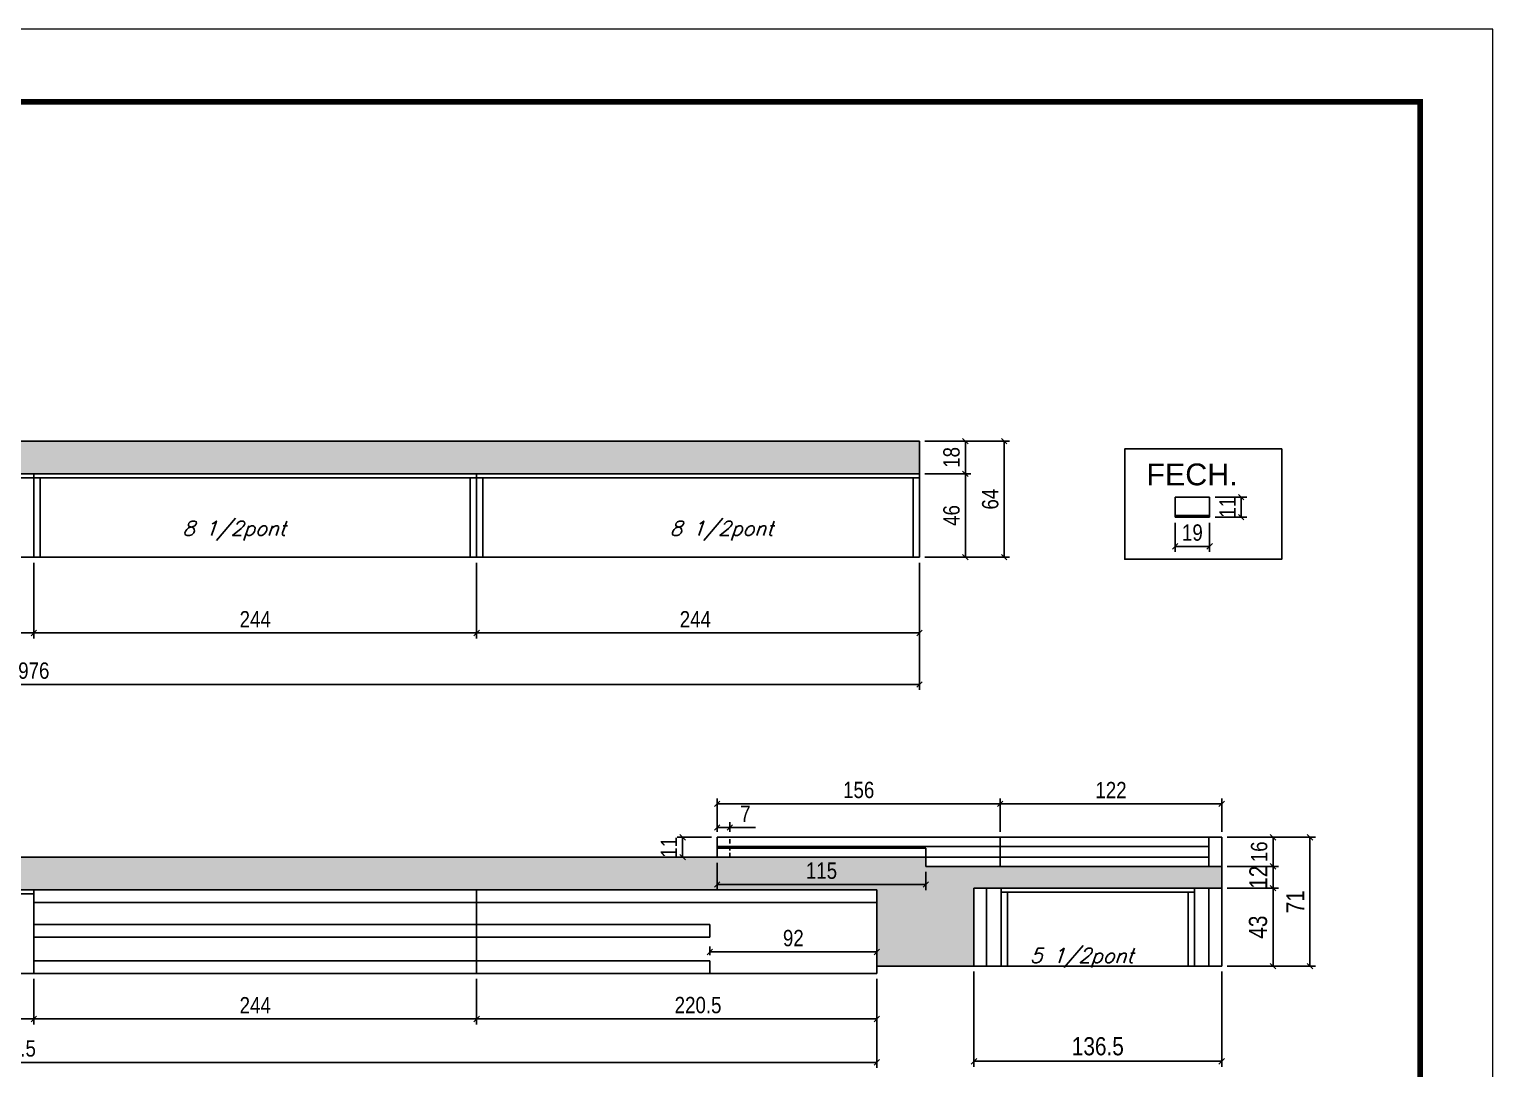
# Model space of a CAD drawing. Extents: x -10448 to -1189, y -11772 to 17235.
# Drawn here: x -6586 to -5780, y 11677 to 12250 of the extents above; entities that cross this region are included whole.
import ezdxf

# ---------------------------------------------------------------- set-up
doc = ezdxf.new("R2010")
doc.units = 0
doc.linetypes.add('DASHED', pattern=[0.75, 0.5, -0.25])
doc.linetypes.add('HIDDEN', pattern=[0.375, 0.25, -0.125])
for name, color, linetype in [('5', 5, 'Continuous'), ('COTA', 241, 'Continuous'), ('Painéis', 200, 'Continuous'), ('SARR_2.2x7', 40, 'Continuous'), ('SARR_3.5x7', 81, 'Continuous'), ('SARR_EDITAR', 141, 'Continuous'), ('texto', 7, 'Continuous')]:
    doc.layers.add(name, color=color, linetype=linetype)
doc.layers.add('Folhas', color=255, linetype='Continuous', lineweight=9)
doc.layers.add('SARRAFO DE PRESSAO', color=251, linetype='DASHED', lineweight=9)
doc.styles.add('COTA TECNICA', font='techl___.ttf', dxfattribs={"height": 10})
doc.styles.add('COTA TECNICA-50', font='techl___.ttf', dxfattribs={"height": 9})
doc.styles.add('Romans', font='romans.shx')
doc.styles.get("Standard").update_dxf_attribs({"font": 'arial.ttf'})
doc.dimstyles.new('COTA PAINEL-50', dxfattribs={"dimtxt": 9, "dimasz": 3, "dimexe": 3, "dimexo": 3, "dimgap": 3, "dimtad": 1, "dimdec": 1, "dimzin": 12, "dimdsep": 46, "dimtxsty": 'COTA TECNICA-50', "dimblk1": 'OBLIQUE', "dimblk2": 'OBLIQUE', "dimsah": 1, "dimcen": 0.9, "dimclrd": 4, "dimclre": 4, "dimclrt": 240, "dimadec": 1, "dimazin": 3, "dimtfac": 1, "dimtdec": 1, "dimtmove": 0, "dimatfit": 3, "dimfxl": 1, "dimtolj": 1, "dimtzin": 12, "dimarcsym": 0})
doc.dimstyles.new('PAINEL', dxfattribs={"dimtxt": 10, "dimasz": 3, "dimexe": 3, "dimexo": 3, "dimgap": 3, "dimtad": 1, "dimdec": 1, "dimzin": 12, "dimdsep": 46, "dimtxsty": 'COTA TECNICA', "dimblk1": 'OBLIQUE', "dimblk2": 'OBLIQUE', "dimsah": 1, "dimcen": 0.9, "dimclrd": 4, "dimclre": 4, "dimclrt": 240, "dimadec": 1, "dimazin": 3, "dimtfac": 1, "dimtdec": 1, "dimtmove": 0, "dimatfit": 3, "dimfxl": 1, "dimtolj": 1, "dimtzin": 12, "dimarcsym": 0})

# ---------------------------------------------------------------- blocks, each defined once
blk = doc.blocks.new('9999999999')
at = {"layer": 'Folhas'}
blk.add_lwpolyline([(98138.98, 34190.21), (99623.98, 34190.21), (99623.98, 35240.21), (98138.98, 35240.21)], close=True, dxfattribs=at)
at = {"layer": 'Folhas', "color": 30, "const_width": 3}
blk.add_lwpolyline([(98213.98, 34230.21), (99583.98, 34230.21), (99583.98, 35200.21), (98213.98, 35200.21)], close=True, dxfattribs=at)
blk = doc.blocks.new('_Oblique')
at = {"color": 0, "linetype": 'ByBlock', "lineweight": -2}
blk.add_line((-0.5, -0.5), (0.5, 0.5), dxfattribs=at)
blk = doc.blocks.new('*D1395')
at = {"layer": 'COTA', "color": 4, "linetype": 'ByBlock', "lineweight": -2, "transparency": 16777216}
for p, q in [((-6065.63, 11730.69), (-6065.63, 11678.28)), ((-5929.13, 11730.69), (-5929.13, 11678.28)), ((-5929.13, 11681.28), (-6065.63, 11681.28))]:
    blk.add_line(p, q, dxfattribs=at)
at = {"layer": 'Defpoints', "color": 0, "linetype": 'ByBlock', "transparency": 16777216}
for p in [(-6065.63, 11733.69), (-5929.13, 11733.69), (-6065.63, 11681.28)]:
    blk.add_point(p, dxfattribs=at)
at = {"layer": 'COTA', "color": 4, "linetype": 'ByBlock', "lineweight": -2, "transparency": 16777216, "xscale": 3, "yscale": 3, "zscale": 3, "rotation": 180}
blk.add_blockref('_Oblique', (-6065.63, 11681.28), dxfattribs=at)
at = {"layer": 'COTA', "color": 4, "linetype": 'ByBlock', "lineweight": -2, "transparency": 16777216, "xscale": 3, "yscale": 3, "zscale": 3}
blk.add_blockref('_Oblique', (-5929.13, 11681.28), dxfattribs=at)
at = {"layer": 'COTA', "color": 240, "linetype": 'ByBlock', "transparency": 16777216, "insert": (-5997.38, 11689.5), "char_height": 10, "attachment_point": 5, "style": 'COTA TECNICA'}
blk.add_mtext('\\A1;136.5', dxfattribs=at)
blk = doc.blocks.new('*D323')
at = {"layer": 'COTA', "color": 4, "linetype": 'ByBlock', "lineweight": -2, "transparency": 16777216}
for p, q in [((-5926.13, 11776.69), (-5897.85, 11776.69)), ((-5900.85, 11776.69), (-5900.85, 11733.69)), ((-5926.13, 11733.69), (-5897.85, 11733.69))]:
    blk.add_line(p, q, dxfattribs=at)
at = {"layer": 'Defpoints', "color": 0, "linetype": 'ByBlock', "transparency": 16777216}
for p in [(-5929.13, 11776.69), (-5929.13, 11733.69), (-5900.85, 11733.69)]:
    blk.add_point(p, dxfattribs=at)
at = {"layer": 'COTA', "color": 4, "linetype": 'ByBlock', "lineweight": -2, "transparency": 16777216, "xscale": 3, "yscale": 3, "zscale": 3}
for p, rotation in [((-5900.85, 11776.69), 90), ((-5900.85, 11733.69), 270)]:
    blk.add_blockref('_Oblique', p, dxfattribs=dict(at, rotation=rotation))
at = {"layer": 'COTA', "color": 240, "linetype": 'ByBlock', "transparency": 16777216, "insert": (-5909.07, 11755.19), "char_height": 10, "attachment_point": 5, "rotation": 90, "style": 'COTA TECNICA'}
blk.add_mtext('\\A1;43', dxfattribs=at)
blk = doc.blocks.new('*D324')
at = {"layer": 'COTA', "color": 4, "linetype": 'ByBlock', "lineweight": -2, "transparency": 16777216}
for p, q in [((-5926.13, 11788.69), (-5897.85, 11788.69)), ((-5900.85, 11776.69), (-5900.85, 11788.69)), ((-5926.13, 11776.69), (-5897.85, 11776.69))]:
    blk.add_line(p, q, dxfattribs=at)
at = {"layer": 'Defpoints', "color": 0, "linetype": 'ByBlock', "transparency": 16777216}
for p in [(-5929.13, 11788.69), (-5900.85, 11788.69), (-5929.13, 11776.69)]:
    blk.add_point(p, dxfattribs=at)
at = {"layer": 'COTA', "color": 4, "linetype": 'ByBlock', "lineweight": -2, "transparency": 16777216, "xscale": 3, "yscale": 3, "zscale": 3}
for p, rotation in [((-5900.85, 11788.69), 90), ((-5900.85, 11776.69), 270)]:
    blk.add_blockref('_Oblique', p, dxfattribs=dict(at, rotation=rotation))
at = {"layer": 'COTA', "color": 240, "linetype": 'ByBlock', "transparency": 16777216, "insert": (-5908.91, 11782.69), "char_height": 10, "attachment_point": 5, "rotation": 90, "style": 'COTA TECNICA'}
blk.add_mtext('\\A1;12', dxfattribs=at)
blk = doc.blocks.new('*D325')
at = {"layer": 'COTA', "color": 4, "linetype": 'ByBlock', "lineweight": -2, "transparency": 16777216}
for p, q in [((-5926.13, 11804.69), (-5877.48, 11804.69)), ((-5880.48, 11804.69), (-5880.48, 11733.69)), ((-5926.13, 11733.69), (-5877.48, 11733.69))]:
    blk.add_line(p, q, dxfattribs=at)
at = {"layer": 'Defpoints', "color": 0, "linetype": 'ByBlock', "transparency": 16777216}
for p in [(-5929.13, 11804.69), (-5929.13, 11733.69), (-5880.48, 11733.69)]:
    blk.add_point(p, dxfattribs=at)
at = {"layer": 'COTA', "color": 4, "linetype": 'ByBlock', "lineweight": -2, "transparency": 16777216, "xscale": 3, "yscale": 3, "zscale": 3}
for p, rotation in [((-5880.48, 11804.69), 90), ((-5880.48, 11733.69), 270)]:
    blk.add_blockref('_Oblique', p, dxfattribs=dict(at, rotation=rotation))
at = {"layer": 'COTA', "color": 240, "linetype": 'ByBlock', "transparency": 16777216, "insert": (-5888.56, 11769.19), "char_height": 10, "attachment_point": 5, "rotation": 90, "style": 'COTA TECNICA'}
blk.add_mtext('\\A1;71', dxfattribs=at)
blk = doc.blocks.new('*D326')
at = {"layer": 'COTA', "color": 4, "linetype": 'ByBlock', "lineweight": -2, "transparency": 16777216}
for p, q in [((-5926.13, 11804.69), (-5897.85, 11804.69)), ((-5900.85, 11788.69), (-5900.85, 11804.69)), ((-5926.13, 11788.69), (-5897.85, 11788.69))]:
    blk.add_line(p, q, dxfattribs=at)
at = {"layer": 'Defpoints', "color": 0, "linetype": 'ByBlock', "transparency": 16777216}
for p in [(-5929.13, 11804.69), (-5900.85, 11804.69), (-5929.13, 11788.69)]:
    blk.add_point(p, dxfattribs=at)
at = {"layer": 'COTA', "color": 4, "linetype": 'ByBlock', "lineweight": -2, "transparency": 16777216, "xscale": 3, "yscale": 3, "zscale": 3}
for p, rotation in [((-5900.85, 11804.69), 90), ((-5900.85, 11788.69), 270)]:
    blk.add_blockref('_Oblique', p, dxfattribs=dict(at, rotation=rotation))
at = {"layer": 'COTA', "color": 240, "linetype": 'ByBlock', "transparency": 16777216, "insert": (-5908.44, 11796.69), "char_height": 9, "attachment_point": 5, "rotation": 90, "style": 'COTA TECNICA-50'}
blk.add_mtext('\\A1;16', dxfattribs=at)
blk = doc.blocks.new('*D327')
at = {"layer": 'COTA', "color": 4, "linetype": 'ByBlock', "lineweight": -2, "transparency": 16777216}
for p, q in [((-6583.66, 11726.69), (-6583.66, 11701.6)), ((-6339.66, 11726.69), (-6339.66, 11701.6)), ((-6339.66, 11704.6), (-6583.66, 11704.6))]:
    blk.add_line(p, q, dxfattribs=at)
at = {"layer": 'Defpoints', "color": 0, "linetype": 'ByBlock', "transparency": 16777216}
for p in [(-6583.66, 11729.69), (-6339.66, 11729.69), (-6583.66, 11704.6)]:
    blk.add_point(p, dxfattribs=at)
at = {"layer": 'COTA', "color": 4, "linetype": 'ByBlock', "lineweight": -2, "transparency": 16777216, "xscale": 3, "yscale": 3, "zscale": 3, "rotation": 180}
blk.add_blockref('_Oblique', (-6583.66, 11704.6), dxfattribs=at)
at = {"layer": 'COTA', "color": 4, "linetype": 'ByBlock', "lineweight": -2, "transparency": 16777216, "xscale": 3, "yscale": 3, "zscale": 3}
blk.add_blockref('_Oblique', (-6339.66, 11704.6), dxfattribs=at)
at = {"layer": 'COTA', "color": 240, "linetype": 'ByBlock', "transparency": 16777216, "insert": (-6461.66, 11712.16), "char_height": 9, "attachment_point": 5, "style": 'COTA TECNICA-50'}
blk.add_mtext('\\A1;244', dxfattribs=at)
blk = doc.blocks.new('*D328')
at = {"layer": 'COTA', "color": 4, "linetype": 'ByBlock', "lineweight": -2, "transparency": 16777216}
for p, q in [((-6339.66, 11726.69), (-6339.66, 11701.6)), ((-6119.16, 11726.69), (-6119.16, 11701.6)), ((-6339.66, 11704.6), (-6119.16, 11704.6))]:
    blk.add_line(p, q, dxfattribs=at)
at = {"layer": 'Defpoints', "color": 0, "linetype": 'ByBlock', "transparency": 16777216}
for p in [(-6339.66, 11729.69), (-6119.16, 11729.69), (-6119.16, 11704.6)]:
    blk.add_point(p, dxfattribs=at)
at = {"layer": 'COTA', "color": 4, "linetype": 'ByBlock', "lineweight": -2, "transparency": 16777216, "xscale": 3, "yscale": 3, "zscale": 3, "rotation": 180}
blk.add_blockref('_Oblique', (-6339.66, 11704.6), dxfattribs=at)
at = {"layer": 'COTA', "color": 4, "linetype": 'ByBlock', "lineweight": -2, "transparency": 16777216, "xscale": 3, "yscale": 3, "zscale": 3}
blk.add_blockref('_Oblique', (-6119.16, 11704.6), dxfattribs=at)
at = {"layer": 'COTA', "color": 240, "linetype": 'ByBlock', "transparency": 16777216, "insert": (-6217.66, 11712.2), "char_height": 9, "attachment_point": 5, "style": 'COTA TECNICA-50'}
blk.add_mtext('\\A1;220.5', dxfattribs=at)
blk = doc.blocks.new('*D1396')
at = {"layer": 'COTA', "color": 4, "linetype": 'ByBlock', "lineweight": -2, "transparency": 16777216}
for p, q in [((-6207.16, 11807.69), (-6207.16, 11813.06)), ((-6207.16, 11810.06), (-6200.16, 11810.06)), ((-6200.16, 11807.69), (-6200.16, 11813.06)), ((-6200.16, 11810.06), (-6186, 11810.06))]:
    blk.add_line(p, q, dxfattribs=at)
at = {"layer": 'Defpoints', "color": 0, "linetype": 'ByBlock', "transparency": 16777216}
for p in [(-6200.16, 11810.06), (-6207.16, 11804.69), (-6200.16, 11804.69)]:
    blk.add_point(p, dxfattribs=at)
at = {"layer": 'COTA', "color": 4, "linetype": 'ByBlock', "lineweight": -2, "transparency": 16777216, "xscale": 3, "yscale": 3, "zscale": 3, "rotation": 180}
blk.add_blockref('_Oblique', (-6207.16, 11810.06), dxfattribs=at)
at = {"layer": 'COTA', "color": 4, "linetype": 'ByBlock', "lineweight": -2, "transparency": 16777216, "xscale": 3, "yscale": 3, "zscale": 3}
blk.add_blockref('_Oblique', (-6200.16, 11810.06), dxfattribs=at)
at = {"layer": 'COTA', "color": 240, "linetype": 'ByBlock', "transparency": 16777216, "insert": (-6191.58, 11817.63), "char_height": 9, "attachment_point": 5, "style": 'COTA TECNICA-50'}
blk.add_mtext('\\A1;7', dxfattribs=at)
blk = doc.blocks.new('*D1397')
at = {"layer": 'COTA', "color": 4, "linetype": 'ByBlock', "lineweight": -2, "transparency": 16777216}
for p, q in [((-6051.13, 11807.69), (-6051.13, 11826.15)), ((-5929.13, 11823.15), (-6051.13, 11823.15)), ((-5929.13, 11807.69), (-5929.13, 11826.15))]:
    blk.add_line(p, q, dxfattribs=at)
at = {"layer": 'Defpoints', "color": 0, "linetype": 'ByBlock', "transparency": 16777216}
for p in [(-6051.13, 11823.15), (-6051.13, 11804.69), (-5929.13, 11804.69)]:
    blk.add_point(p, dxfattribs=at)
at = {"layer": 'COTA', "color": 4, "linetype": 'ByBlock', "lineweight": -2, "transparency": 16777216, "xscale": 3, "yscale": 3, "zscale": 3, "rotation": 180}
blk.add_blockref('_Oblique', (-6051.13, 11823.15), dxfattribs=at)
at = {"layer": 'COTA', "color": 4, "linetype": 'ByBlock', "lineweight": -2, "transparency": 16777216, "xscale": 3, "yscale": 3, "zscale": 3}
blk.add_blockref('_Oblique', (-5929.13, 11823.15), dxfattribs=at)
at = {"layer": 'COTA', "color": 240, "linetype": 'ByBlock', "transparency": 16777216, "insert": (-5990.13, 11830.7), "char_height": 9, "attachment_point": 5, "style": 'COTA TECNICA-50'}
blk.add_mtext('\\A1;122', dxfattribs=at)
blk = doc.blocks.new('*D1398')
at = {"layer": 'COTA', "color": 4, "linetype": 'ByBlock', "lineweight": -2, "transparency": 16777216}
for p, q in [((-6207.16, 11807.69), (-6207.16, 11826.15)), ((-6051.13, 11823.15), (-6207.16, 11823.15)), ((-6051.13, 11807.69), (-6051.13, 11826.15))]:
    blk.add_line(p, q, dxfattribs=at)
at = {"layer": 'Defpoints', "color": 0, "linetype": 'ByBlock', "transparency": 16777216}
for p in [(-6207.16, 11823.15), (-6207.16, 11804.69), (-6051.13, 11804.69)]:
    blk.add_point(p, dxfattribs=at)
at = {"layer": 'COTA', "color": 4, "linetype": 'ByBlock', "lineweight": -2, "transparency": 16777216, "xscale": 3, "yscale": 3, "zscale": 3, "rotation": 180}
blk.add_blockref('_Oblique', (-6207.16, 11823.15), dxfattribs=at)
at = {"layer": 'COTA', "color": 4, "linetype": 'ByBlock', "lineweight": -2, "transparency": 16777216, "xscale": 3, "yscale": 3, "zscale": 3}
blk.add_blockref('_Oblique', (-6051.13, 11823.15), dxfattribs=at)
at = {"layer": 'COTA', "color": 240, "linetype": 'ByBlock', "transparency": 16777216, "insert": (-6129.14, 11830.75), "char_height": 9, "attachment_point": 5, "style": 'COTA TECNICA-50'}
blk.add_mtext('\\A1;156', dxfattribs=at)
blk = doc.blocks.new('*D329')
at = {"layer": 'COTA', "color": 4, "linetype": 'ByBlock', "lineweight": -2, "transparency": 16777216}
for p, q in [((-6339.66, 11956.02), (-6339.66, 11914.27)), ((-6095.66, 11956.02), (-6095.66, 11914.27)), ((-6339.66, 11917.27), (-6095.66, 11917.27))]:
    blk.add_line(p, q, dxfattribs=at)
at = {"layer": 'Defpoints', "color": 0, "linetype": 'ByBlock', "transparency": 16777216}
for p in [(-6339.66, 11959.02), (-6095.66, 11959.02), (-6095.66, 11917.27)]:
    blk.add_point(p, dxfattribs=at)
at = {"layer": 'COTA', "color": 4, "linetype": 'ByBlock', "lineweight": -2, "transparency": 16777216, "xscale": 3, "yscale": 3, "zscale": 3, "rotation": 180}
blk.add_blockref('_Oblique', (-6339.66, 11917.27), dxfattribs=at)
at = {"layer": 'COTA', "color": 4, "linetype": 'ByBlock', "lineweight": -2, "transparency": 16777216, "xscale": 3, "yscale": 3, "zscale": 3}
blk.add_blockref('_Oblique', (-6095.66, 11917.27), dxfattribs=at)
at = {"layer": 'COTA', "color": 240, "linetype": 'ByBlock', "transparency": 16777216, "insert": (-6219.16, 11924.83), "char_height": 9, "attachment_point": 5, "style": 'COTA TECNICA-50'}
blk.add_mtext('\\A1;244', dxfattribs=at)
blk = doc.blocks.new('*D330')
at = {"layer": 'COTA', "color": 4, "linetype": 'ByBlock', "lineweight": -2, "transparency": 16777216}
for p, q in [((-6827.66, 11956.02), (-6827.66, 11914.27)), ((-6583.66, 11956.02), (-6583.66, 11914.27)), ((-6583.66, 11917.27), (-6827.66, 11917.27))]:
    blk.add_line(p, q, dxfattribs=at)
at = {"layer": 'Defpoints', "color": 0, "linetype": 'ByBlock', "transparency": 16777216}
for p in [(-6827.66, 11959.02), (-6583.66, 11959.02), (-6827.66, 11917.27)]:
    blk.add_point(p, dxfattribs=at)
at = {"layer": 'COTA', "color": 4, "linetype": 'ByBlock', "lineweight": -2, "transparency": 16777216, "xscale": 3, "yscale": 3, "zscale": 3, "rotation": 180}
blk.add_blockref('_Oblique', (-6827.66, 11917.27), dxfattribs=at)
at = {"layer": 'COTA', "color": 4, "linetype": 'ByBlock', "lineweight": -2, "transparency": 16777216, "xscale": 3, "yscale": 3, "zscale": 3}
blk.add_blockref('_Oblique', (-6583.66, 11917.27), dxfattribs=at)
at = {"layer": 'COTA', "color": 240, "linetype": 'ByBlock', "transparency": 16777216, "insert": (-6705.66, 11924.83), "char_height": 9, "attachment_point": 5, "style": 'COTA TECNICA-50'}
blk.add_mtext('\\A1;244', dxfattribs=at)
blk = doc.blocks.new('*D331')
at = {"layer": 'COTA', "color": 4, "linetype": 'ByBlock', "lineweight": -2, "transparency": 16777216}
for p, q in [((-6583.66, 11956.02), (-6583.66, 11914.27)), ((-6339.66, 11956.02), (-6339.66, 11914.27)), ((-6583.66, 11917.27), (-6339.66, 11917.27))]:
    blk.add_line(p, q, dxfattribs=at)
at = {"layer": 'Defpoints', "color": 0, "linetype": 'ByBlock', "transparency": 16777216}
for p in [(-6583.66, 11959.02), (-6339.66, 11959.02), (-6339.66, 11917.27)]:
    blk.add_point(p, dxfattribs=at)
at = {"layer": 'COTA', "color": 4, "linetype": 'ByBlock', "lineweight": -2, "transparency": 16777216, "xscale": 3, "yscale": 3, "zscale": 3, "rotation": 180}
blk.add_blockref('_Oblique', (-6583.66, 11917.27), dxfattribs=at)
at = {"layer": 'COTA', "color": 4, "linetype": 'ByBlock', "lineweight": -2, "transparency": 16777216, "xscale": 3, "yscale": 3, "zscale": 3}
blk.add_blockref('_Oblique', (-6339.66, 11917.27), dxfattribs=at)
at = {"layer": 'COTA', "color": 240, "linetype": 'ByBlock', "transparency": 16777216, "insert": (-6461.66, 11924.83), "char_height": 9, "attachment_point": 5, "style": 'COTA TECNICA-50'}
blk.add_mtext('\\A1;244', dxfattribs=at)
blk = doc.blocks.new('*D333')
at = {"layer": 'COTA', "color": 4, "linetype": 'ByBlock', "lineweight": -2, "transparency": 16777216}
for p, q in [((-6092.66, 12005.02), (-6067.37, 12005.02)), ((-6070.37, 11959.02), (-6070.37, 12005.02)), ((-6092.66, 11959.02), (-6067.37, 11959.02))]:
    blk.add_line(p, q, dxfattribs=at)
at = {"layer": 'Defpoints', "color": 0, "linetype": 'ByBlock', "transparency": 16777216}
for p in [(-6095.66, 12005.02), (-6070.37, 12005.02), (-6095.66, 11959.02)]:
    blk.add_point(p, dxfattribs=at)
at = {"layer": 'COTA', "color": 4, "linetype": 'ByBlock', "lineweight": -2, "transparency": 16777216, "xscale": 3, "yscale": 3, "zscale": 3}
for p, rotation in [((-6070.37, 12005.02), 90), ((-6070.37, 11959.02), 270)]:
    blk.add_blockref('_Oblique', p, dxfattribs=dict(at, rotation=rotation))
at = {"layer": 'COTA', "color": 240, "linetype": 'ByBlock', "transparency": 16777216, "insert": (-6077.97, 11982.02), "char_height": 9, "attachment_point": 5, "rotation": 90, "style": 'COTA TECNICA-50'}
blk.add_mtext('\\A1;46', dxfattribs=at)
blk = doc.blocks.new('*D1399')
at = {"layer": 'COTA', "color": 4, "linetype": 'ByBlock', "lineweight": -2, "transparency": 16777216}
for p, q in [((-7071.66, 11956.02), (-7071.66, 11885.87)), ((-6095.66, 11956.02), (-6095.66, 11885.87)), ((-6095.66, 11888.87), (-7071.66, 11888.87))]:
    blk.add_line(p, q, dxfattribs=at)
at = {"layer": 'Defpoints', "color": 0, "linetype": 'ByBlock', "transparency": 16777216}
for p in [(-7071.66, 11959.02), (-6095.66, 11959.02), (-7071.66, 11888.87)]:
    blk.add_point(p, dxfattribs=at)
at = {"layer": 'COTA', "color": 4, "linetype": 'ByBlock', "lineweight": -2, "transparency": 16777216, "xscale": 3, "yscale": 3, "zscale": 3, "rotation": 180}
blk.add_blockref('_Oblique', (-7071.66, 11888.87), dxfattribs=at)
at = {"layer": 'COTA', "color": 4, "linetype": 'ByBlock', "lineweight": -2, "transparency": 16777216, "xscale": 3, "yscale": 3, "zscale": 3}
blk.add_blockref('_Oblique', (-6095.66, 11888.87), dxfattribs=at)
at = {"layer": 'COTA', "color": 240, "linetype": 'ByBlock', "transparency": 16777216, "insert": (-6583.66, 11896.49), "char_height": 9, "attachment_point": 5, "style": 'COTA TECNICA-50'}
blk.add_mtext('\\A1;976', dxfattribs=at)
blk = doc.blocks.new('*D335')
at = {"layer": 'COTA', "color": 4, "linetype": 'ByBlock', "lineweight": -2, "transparency": 16777216}
for p, q in [((-6827.66, 11726.69), (-6827.66, 11701.6)), ((-6583.66, 11726.69), (-6583.66, 11701.6)), ((-6827.66, 11704.6), (-6583.66, 11704.6))]:
    blk.add_line(p, q, dxfattribs=at)
at = {"layer": 'Defpoints', "color": 0, "linetype": 'ByBlock', "transparency": 16777216}
for p in [(-6827.66, 11729.69), (-6583.66, 11729.69), (-6583.66, 11704.6)]:
    blk.add_point(p, dxfattribs=at)
at = {"layer": 'COTA', "color": 4, "linetype": 'ByBlock', "lineweight": -2, "transparency": 16777216, "xscale": 3, "yscale": 3, "zscale": 3, "rotation": 180}
blk.add_blockref('_Oblique', (-6827.66, 11704.6), dxfattribs=at)
at = {"layer": 'COTA', "color": 4, "linetype": 'ByBlock', "lineweight": -2, "transparency": 16777216, "xscale": 3, "yscale": 3, "zscale": 3}
blk.add_blockref('_Oblique', (-6583.66, 11704.6), dxfattribs=at)
at = {"layer": 'COTA', "color": 240, "linetype": 'ByBlock', "transparency": 16777216, "insert": (-6705.66, 11712.16), "char_height": 9, "attachment_point": 5, "style": 'COTA TECNICA-50'}
blk.add_mtext('\\A1;244', dxfattribs=at)
blk = doc.blocks.new('*D1400')
at = {"layer": 'COTA', "color": 4, "linetype": 'ByBlock', "lineweight": -2, "transparency": 16777216}
for p, q in [((-7071.66, 11726.69), (-7071.66, 11677.67)), ((-6119.16, 11726.69), (-6119.16, 11677.67)), ((-6119.16, 11680.67), (-7071.66, 11680.67))]:
    blk.add_line(p, q, dxfattribs=at)
at = {"layer": 'Defpoints', "color": 0, "linetype": 'ByBlock', "transparency": 16777216}
for p in [(-7071.66, 11729.69), (-6119.16, 11729.69), (-7071.66, 11680.67)]:
    blk.add_point(p, dxfattribs=at)
at = {"layer": 'COTA', "color": 4, "linetype": 'ByBlock', "lineweight": -2, "transparency": 16777216, "xscale": 3, "yscale": 3, "zscale": 3, "rotation": 180}
blk.add_blockref('_Oblique', (-7071.66, 11680.67), dxfattribs=at)
at = {"layer": 'COTA', "color": 4, "linetype": 'ByBlock', "lineweight": -2, "transparency": 16777216, "xscale": 3, "yscale": 3, "zscale": 3}
blk.add_blockref('_Oblique', (-6119.16, 11680.67), dxfattribs=at)
at = {"layer": 'COTA', "color": 240, "linetype": 'ByBlock', "transparency": 16777216, "insert": (-6595.41, 11688.3), "char_height": 9, "attachment_point": 5, "style": 'COTA TECNICA-50'}
blk.add_mtext('\\A1;952.5', dxfattribs=at)
blk = doc.blocks.new('*D338')
at = {"layer": 'COTA', "color": 4, "linetype": 'ByBlock', "lineweight": -2, "transparency": 16777216}
for p, q in [((-6092.66, 12023.02), (-6067.37, 12023.02)), ((-6070.37, 12005.02), (-6070.37, 12023.02)), ((-6092.66, 12005.02), (-6067.37, 12005.02))]:
    blk.add_line(p, q, dxfattribs=at)
at = {"layer": 'Defpoints', "color": 0, "linetype": 'ByBlock', "transparency": 16777216}
for p in [(-6095.66, 12023.02), (-6070.37, 12023.02), (-6095.66, 12005.02)]:
    blk.add_point(p, dxfattribs=at)
at = {"layer": 'COTA', "color": 4, "linetype": 'ByBlock', "lineweight": -2, "transparency": 16777216, "xscale": 3, "yscale": 3, "zscale": 3}
for p, rotation in [((-6070.37, 12023.02), 90), ((-6070.37, 12005.02), 270)]:
    blk.add_blockref('_Oblique', p, dxfattribs=dict(at, rotation=rotation))
at = {"layer": 'COTA', "color": 240, "linetype": 'ByBlock', "transparency": 16777216, "insert": (-6077.96, 12014.02), "char_height": 9, "attachment_point": 5, "rotation": 90, "style": 'COTA TECNICA-50'}
blk.add_mtext('\\A1;18', dxfattribs=at)
blk = doc.blocks.new('*D339')
at = {"layer": 'COTA', "color": 4, "linetype": 'ByBlock', "lineweight": -2, "transparency": 16777216}
for p, q in [((-6092.66, 12023.02), (-6046.02, 12023.02)), ((-6049.02, 11959.02), (-6049.02, 12023.02)), ((-6092.66, 11959.02), (-6046.02, 11959.02))]:
    blk.add_line(p, q, dxfattribs=at)
at = {"layer": 'Defpoints', "color": 0, "linetype": 'ByBlock', "transparency": 16777216}
for p in [(-6095.66, 12023.02), (-6049.02, 12023.02), (-6095.66, 11959.02)]:
    blk.add_point(p, dxfattribs=at)
at = {"layer": 'COTA', "color": 4, "linetype": 'ByBlock', "lineweight": -2, "transparency": 16777216, "xscale": 3, "yscale": 3, "zscale": 3}
for p, rotation in [((-6049.02, 12023.02), 90), ((-6049.02, 11959.02), 270)]:
    blk.add_blockref('_Oblique', p, dxfattribs=dict(at, rotation=rotation))
at = {"layer": 'COTA', "color": 240, "linetype": 'ByBlock', "transparency": 16777216, "insert": (-6056.62, 11991.02), "char_height": 9, "attachment_point": 5, "rotation": 90, "style": 'COTA TECNICA-50'}
blk.add_mtext('\\A1;64', dxfattribs=at)
blk = doc.blocks.new('*D1402')
at = {"layer": 'COTA', "color": 4, "linetype": 'ByBlock', "lineweight": -2, "transparency": 16777216}
for p, q in [((-6207.16, 11790.69), (-6207.16, 11775.65)), ((-6092.13, 11785.69), (-6092.13, 11775.65)), ((-6092.13, 11778.65), (-6207.16, 11778.65))]:
    blk.add_line(p, q, dxfattribs=at)
at = {"layer": 'Defpoints', "color": 0, "linetype": 'ByBlock', "transparency": 16777216}
for p in [(-6207.16, 11793.69), (-6092.13, 11788.69), (-6207.16, 11778.65)]:
    blk.add_point(p, dxfattribs=at)
at = {"layer": 'COTA', "color": 4, "linetype": 'ByBlock', "lineweight": -2, "transparency": 16777216, "xscale": 3, "yscale": 3, "zscale": 3, "rotation": 180}
blk.add_blockref('_Oblique', (-6207.16, 11778.65), dxfattribs=at)
at = {"layer": 'COTA', "color": 4, "linetype": 'ByBlock', "lineweight": -2, "transparency": 16777216, "xscale": 3, "yscale": 3, "zscale": 3}
blk.add_blockref('_Oblique', (-6092.13, 11778.65), dxfattribs=at)
at = {"layer": 'COTA', "color": 240, "linetype": 'ByBlock', "transparency": 16777216, "insert": (-6149.64, 11786.25), "char_height": 9, "attachment_point": 5, "style": 'COTA TECNICA-50'}
blk.add_mtext('\\A1;115', dxfattribs=at)
blk = doc.blocks.new('*D1403')
at = {"layer": 'COTA', "color": 4, "linetype": 'ByBlock', "lineweight": -2, "transparency": 16777216}
for p, q in [((-6210.16, 11804.69), (-6229.14, 11804.69)), ((-6226.14, 11793.69), (-6226.14, 11804.69)), ((-6210.16, 11793.69), (-6229.14, 11793.69))]:
    blk.add_line(p, q, dxfattribs=at)
at = {"layer": 'Defpoints', "color": 0, "linetype": 'ByBlock', "transparency": 16777216}
for p in [(-6226.14, 11804.69), (-6207.16, 11804.69), (-6207.16, 11793.69)]:
    blk.add_point(p, dxfattribs=at)
at = {"layer": 'COTA', "color": 4, "linetype": 'ByBlock', "lineweight": -2, "transparency": 16777216, "xscale": 3, "yscale": 3, "zscale": 3}
for p, rotation in [((-6226.14, 11804.69), 90), ((-6226.14, 11793.69), 270)]:
    blk.add_blockref('_Oblique', p, dxfattribs=dict(at, rotation=rotation))
at = {"layer": 'COTA', "color": 240, "linetype": 'ByBlock', "transparency": 16777216, "insert": (-6233.69, 11799.19), "char_height": 9, "attachment_point": 5, "rotation": 90, "style": 'COTA TECNICA-50'}
blk.add_mtext('\\A1;11', dxfattribs=at)
blk = doc.blocks.new('*D366')
at = {"layer": 'COTA', "color": 4, "linetype": 'ByBlock', "lineweight": -2, "transparency": 16777216}
for p, q in [((-5954.78, 11978.06), (-5954.78, 11961.99)), ((-5935.78, 11978.06), (-5935.78, 11961.99)), ((-5954.78, 11964.99), (-5935.78, 11964.99))]:
    blk.add_line(p, q, dxfattribs=at)
at = {"layer": 'Defpoints', "color": 0, "linetype": 'ByBlock', "transparency": 16777216}
for p in [(-5954.78, 11981.06), (-5935.78, 11981.06), (-5935.78, 11964.99)]:
    blk.add_point(p, dxfattribs=at)
at = {"layer": 'COTA', "color": 4, "linetype": 'ByBlock', "lineweight": -2, "transparency": 16777216, "xscale": 3, "yscale": 3, "zscale": 3, "rotation": 180}
blk.add_blockref('_Oblique', (-5954.78, 11964.99), dxfattribs=at)
at = {"layer": 'COTA', "color": 4, "linetype": 'ByBlock', "lineweight": -2, "transparency": 16777216, "xscale": 3, "yscale": 3, "zscale": 3}
blk.add_blockref('_Oblique', (-5935.78, 11964.99), dxfattribs=at)
at = {"layer": 'COTA', "color": 240, "linetype": 'ByBlock', "transparency": 16777216, "insert": (-5945.28, 11972.56), "char_height": 9, "attachment_point": 5, "style": 'COTA TECNICA-50'}
blk.add_mtext('\\A1;19', dxfattribs=at)
blk = doc.blocks.new('*D367')
at = {"layer": 'COTA', "color": 4, "linetype": 'ByBlock', "lineweight": -2, "transparency": 16777216}
for p, q in [((-5932.78, 11992.06), (-5915.35, 11992.06)), ((-5918.35, 11981.06), (-5918.35, 11992.06)), ((-5932.78, 11981.06), (-5915.35, 11981.06))]:
    blk.add_line(p, q, dxfattribs=at)
at = {"layer": 'Defpoints', "color": 0, "linetype": 'ByBlock', "transparency": 16777216}
for p in [(-5935.78, 11992.06), (-5918.35, 11992.06), (-5935.78, 11981.06)]:
    blk.add_point(p, dxfattribs=at)
at = {"layer": 'COTA', "color": 4, "linetype": 'ByBlock', "lineweight": -2, "transparency": 16777216, "xscale": 3, "yscale": 3, "zscale": 3}
for p, rotation in [((-5918.35, 11992.06), 90), ((-5918.35, 11981.06), 270)]:
    blk.add_blockref('_Oblique', p, dxfattribs=dict(at, rotation=rotation))
at = {"layer": 'COTA', "color": 240, "linetype": 'ByBlock', "transparency": 16777216, "insert": (-5925.9, 11986.56), "char_height": 9, "attachment_point": 5, "rotation": 90, "style": 'COTA TECNICA-50'}
blk.add_mtext('\\A1;11', dxfattribs=at)
blk = doc.blocks.new('*D1436')
at = {"layer": 'COTA', "color": 4, "linetype": 'ByBlock', "lineweight": -2, "transparency": 16777216}
for p, q in [((-6211.16, 11739.69), (-6211.16, 11744.52)), ((-6211.16, 11741.52), (-6119.16, 11741.52)), ((-6119.16, 11739.69), (-6119.16, 11744.52))]:
    blk.add_line(p, q, dxfattribs=at)
at = {"layer": 'Defpoints', "color": 0, "linetype": 'ByBlock', "transparency": 16777216}
for p in [(-6119.16, 11741.52), (-6211.16, 11736.69), (-6119.16, 11736.69)]:
    blk.add_point(p, dxfattribs=at)
at = {"layer": 'COTA', "color": 4, "linetype": 'ByBlock', "lineweight": -2, "transparency": 16777216, "xscale": 3, "yscale": 3, "zscale": 3, "rotation": 180}
blk.add_blockref('_Oblique', (-6211.16, 11741.52), dxfattribs=at)
at = {"layer": 'COTA', "color": 4, "linetype": 'ByBlock', "lineweight": -2, "transparency": 16777216, "xscale": 3, "yscale": 3, "zscale": 3}
blk.add_blockref('_Oblique', (-6119.16, 11741.52), dxfattribs=at)
at = {"layer": 'COTA', "color": 240, "linetype": 'ByBlock', "transparency": 16777216, "insert": (-6165.16, 11749.1), "char_height": 9, "attachment_point": 5, "style": 'COTA TECNICA-50'}
blk.add_mtext('\\A1;92', dxfattribs=at)

msp = doc.modelspace()

# ---------------------------------------------------------------- hatches: boundary and pattern name
at = {"layer": 'COTA', "linetype": 'ByBlock'}
h = msp.add_hatch(dxfattribs=at)
h.set_pattern_fill('AR-CONC', color=256, scale=0.03)
h.set_pattern_definition([(50, (-137912.317, -20294.8075), (5.46554007, -0.47817257), [0.5715, -6.2865]), (355, (-137912.317, -20294.8075), (-1.05730264, 5.73170536), [0.4572, -5.02921753]), (100.4514447, (-137911.8617, -20294.8474), (4.40823741, 5.25353256), [0.48570026, -5.34270734]), (46.1842, (-137912.317, -20293.2835), (8.13237123, -1.26126984), [0.85725, -9.42975]), (96.6355576, (-137911.6395, -20293.389), (7.122124, 7.42278374), [0.7285507, -8.01406824]), (351.184151, (-137912.317, -20293.2835), (7.122124, 7.42278374), [0.685799, -7.54379196]), (21, (-137911.555, -20293.6645), (4.54843174, -3.06795595), [0.5715, -6.2865]), (326, (-137911.555, -20293.6645), (1.85406085, 5.52563898), [0.4572, -5.0292]), (71.451445, (-137911.176, -20293.92), (6.40249258, 2.45768307), [0.48570026, -5.34269813]), (37.5, (-137912.3172, -20294.8075), (0.092658098, 2.536651166), [0, -4.96824, 0, -5.1054, 0, -5.04825]), (7.5, (-137912.3172, -20294.8075), (2.004589875, 3.005417245), [0, -2.91084, 0, -4.85394, 0, -1.92405]), (327.5, (-137914.0164, -20294.8075), (4.067717855, -0.17186232), [0, -1.905, 0, -5.9436, 0, -7.8867]), (317.5, (-137914.7784, -20294.8075), (4.44387544, 0.76279473), [0, -2.4765, 0, -3.94716, 0, -5.6007])])
h.paths.add_polyline_path([(-6095.66, 12005.02), (-6095.66, 12023.02), (-7071.66, 12023.02), (-7071.66, 12005.02)])
h = msp.add_hatch(dxfattribs=at)
h.set_pattern_fill('AR-CONC', color=256, scale=0.03)
h.set_pattern_definition([(50, (-137765.7827, -20734.1277), (5.46554007, -0.47817257), [0.5715, -6.2865]), (355, (-137765.7827, -20734.128), (-1.05730264, 5.73170536), [0.4572, -5.02921753]), (100.4514447, (-137765.327, -20734.1676), (4.40823741, 5.25353256), [0.48570026, -5.34270734]), (46.1842, (-137765.783, -20732.604), (8.13237123, -1.26126984), [0.85725, -9.42975]), (96.6355576, (-137765.105, -20732.709), (7.122124, 7.42278374), [0.7285507, -8.01406824]), (351.184151, (-137765.783, -20732.604), (7.122124, 7.42278374), [0.685799, -7.54379196]), (21, (-137765.0207, -20732.9847), (4.54843174, -3.06795595), [0.5715, -6.2865]), (326, (-137765.0207, -20732.985), (1.85406085, 5.52563898), [0.4572, -5.0292]), (71.451445, (-137764.6417, -20733.2404), (6.40249258, 2.45768307), [0.48570026, -5.34269813]), (37.5, (-137765.7827, -20734.1277), (0.092658098, 2.536651166), [0, -4.96824, 0, -5.1054, 0, -5.04825]), (7.5, (-137765.7827, -20734.1277), (2.004589875, 3.005417245), [0, -2.91084, 0, -4.85394, 0, -1.92405]), (327.5, (-137767.482, -20734.1277), (4.067717855, -0.17186232), [0, -1.905, 0, -5.9436, 0, -7.8867]), (317.5, (-137768.244, -20734.1277), (4.44387544, 0.76279473), [0, -2.4765, 0, -3.94716, 0, -5.6007])])
h.paths.add_polyline_path([(-6119.16, 11775.69), (-6119.16, 11733.69), (-6065.63, 11733.69), (-6065.63, 11776.69), (-5929.13, 11776.69), (-5929.13, 11788.69), (-6092.13, 11788.69), (-6092.13, 11793.69), (-6207.16, 11793.69), (-6583.66, 11793.69), (-7071.66, 11793.69), (-7071.66, 11775.69), (-6583.66, 11775.69)])

# ---------------------------------------------------------------- linework, layer by layer
at = {"linetype": 'ByBlock'}
msp.add_lwpolyline([(-5896.06, 12018.74), (-5982.55, 12018.74), (-5982.55, 11957.94), (-5896.06, 11957.94)], close=True, dxfattribs=at)
at = {"layer": 'COTA', "linetype": 'ByBlock'}
for p, q in [((-7071.66, 12023.02), (-6095.66, 12023.02)), ((-6095.66, 12005.02), (-6095.66, 12023.02)), ((-5929.13, 11776.69), (-5929.13, 11788.69)), ((-6065.63, 11733.69), (-6119.16, 11733.69))]:
    msp.add_line(p, q, dxfattribs=at)
msp.add_lwpolyline([(-7071.66, 11793.69), (-6583.66, 11793.69), (-6195.66, 11793.69)], dxfattribs=at)
at = {"layer": 'Painéis', "linetype": 'Continuous'}
for p, q in [((-7071.66, 12005.02), (-6095.66, 12005.02)), ((-6583.66, 12005.02), (-6583.66, 11959.02)), ((-6339.66, 12005.02), (-6339.66, 11959.02)), ((-6095.66, 12005.02), (-6095.66, 11959.02)), ((-6095.66, 11959.02), (-7071.66, 11959.02)), ((-6207.16, 11793.69), (-6207.16, 11804.69)), ((-6207.16, 11804.69), (-5929.13, 11804.69)), ((-6583.66, 11775.69), (-6583.66, 11729.69)), ((-6339.66, 11775.69), (-6339.66, 11729.69)), ((-6119.16, 11775.69), (-6119.16, 11729.69))]:
    msp.add_line(p, q, dxfattribs=at)
at = {"layer": 'Painéis', "linetype": 'ByBlock'}
for p, q in [((-5954.78, 11981.06), (-5954.78, 11992.06)), ((-5954.78, 11992.06), (-5935.78, 11992.06)), ((-5935.78, 11992.06), (-5935.78, 11981.06)), ((-5935.78, 11981.06), (-5954.78, 11981.06)), ((-6051.13, 11788.69), (-6051.13, 11804.69)), ((-5929.13, 11788.69), (-5929.13, 11804.69)), ((-6092.13, 11788.69), (-6092.13, 11793.69)), ((-5929.13, 11788.69), (-6092.13, 11788.69)), ((-5929.13, 11776.69), (-6065.63, 11776.69)), ((-6065.63, 11733.69), (-6065.63, 11776.69)), ((-5929.13, 11733.69), (-5929.13, 11776.69)), ((-5929.13, 11733.69), (-6065.63, 11733.69))]:
    msp.add_line(p, q, dxfattribs=at)
at = {"layer": 'Painéis', "linetype": 'Continuous'}
for points in [[(-6207.16, 11793.69), (-6092.13, 11793.69)], [(-7071.66, 11775.69), (-6583.66, 11775.69), (-6119.16, 11775.69)], [(-6119.16, 11729.69), (-6583.66, 11729.69), (-7071.66, 11729.69)]]:
    msp.add_lwpolyline(points, dxfattribs=at)
at = {"layer": 'SARR_2.2x7', "linetype": 'Continuous'}
for p, q in [((-6583.66, 12002.82), (-6827.66, 12002.82)), ((-6339.66, 12002.82), (-6583.66, 12002.82)), ((-6095.66, 12002.82), (-6339.66, 12002.82)), ((-5954.78, 11982.06), (-5935.78, 11982.06)), ((-5936.13, 11788.69), (-5936.13, 11804.69)), ((-6583.66, 11773.49), (-6827.66, 11773.49)), ((-6058.63, 11733.69), (-6058.63, 11776.69)), ((-5944.13, 11774.49), (-6050.63, 11774.49)), ((-5936.13, 11733.69), (-5936.13, 11776.69)), ((-6339.66, 11768.69), (-6583.66, 11768.69)), ((-6339.66, 11756.69), (-6583.66, 11756.69)), ((-6339.66, 11749.69), (-6583.66, 11749.69)), ((-6211.16, 11756.69), (-6211.16, 11749.69)), ((-6339.66, 11736.69), (-6583.66, 11736.69)), ((-6211.16, 11736.69), (-6211.16, 11729.69))]:
    msp.add_line(p, q, dxfattribs=at)
at = {"layer": 'SARR_2.2x7', "linetype": 'HIDDEN', "ltscale": 10}
msp.add_line((-6200.16, 11793.69), (-6200.16, 11804.69), dxfattribs=at)
at = {"layer": 'SARR_2.2x7', "linetype": 'Continuous'}
for points in [[(-6339.66, 11768.69), (-6119.16, 11768.69)], [(-6339.66, 11756.69), (-6211.16, 11756.69)], [(-6211.16, 11749.69), (-6339.66, 11749.69)], [(-6211.16, 11736.69), (-6339.66, 11736.69)]]:
    msp.add_lwpolyline(points, dxfattribs=at)
at = {"layer": 'SARR_3.5x7'}
for p, q in [((-6580.16, 12002.82), (-6580.16, 11959.02)), ((-6343.16, 12002.82), (-6343.16, 11959.02)), ((-6336.16, 12002.82), (-6336.16, 11959.02)), ((-6099.16, 12002.82), (-6099.16, 11959.02)), ((-6050.63, 11776.69), (-6050.63, 11733.69)), ((-6047.13, 11774.49), (-6047.13, 11733.69)), ((-5947.63, 11774.49), (-5947.63, 11733.69)), ((-5944.13, 11776.69), (-5944.13, 11733.69)), ((-6047.13, 11733.69), (-6050.63, 11733.69)), ((-5944.13, 11733.69), (-5947.63, 11733.69))]:
    msp.add_line(p, q, dxfattribs=at)
at = {"layer": 'SARR_EDITAR', "linetype": 'Continuous'}
for p, q in [((-6207.16, 11799.69), (-5936.13, 11799.69)), ((-6092.13, 11798.69), (-6092.13, 11793.69))]:
    msp.add_line(p, q, dxfattribs=at)
at = {"layer": 'SARR_EDITAR', "linetype": 'ByBlock'}
msp.add_line((-5936.13, 11793.69), (-6092.13, 11793.69), dxfattribs=at)
at = {"layer": 'SARR_EDITAR', "linetype": 'Continuous'}
msp.add_lwpolyline([(-6207.16, 11798.69), (-6092.13, 11798.69)], dxfattribs=at)

# ---------------------------------------------------------------- block references
at = {"layer": 'SARRAFO DE PRESSAO', "color": 6, "linetype": 'ByBlock'}
msp.add_blockref('9999999999', (-105403.76, -22990.28), dxfattribs=at)

# ---------------------------------------------------------------- texts
at = {"layer": '5', "color": 7, "linetype": 'Continuous'}
msp.add_text('FECH.', height=12, rotation=0.00004, dxfattribs=at).set_placement((-5970.62, 11998.65))
at = {"layer": 'texto', "color": 2, "char_height": 8, "attachment_point": 5, "style": 'Romans'}
for s, insert in [('{\\Q19;\\C256;8 1/2pont}', (-6473.3, 11973.62)), ('{\\Q19;\\C256;8 1/2pont}', (-6204.73, 11973.62)), ('{\\Q19;\\C256;5 1/2pont}', (-6006.24, 11738.23))]:
    msp.add_mtext(s, dxfattribs=dict(at, insert=insert))

# ---------------------------------------------------------------- dimensions: what is measured, and where the dimension line sits
at = {"layer": 'COTA', "linetype": 'ByBlock'}
for base, p1, p2, angle, dimstyle, picture, middle in [((-6070.37, 12023.02), (-6095.66, 12005.02), (-6095.66, 12023.02), 90, 'COTA PAINEL-50', '*D338', (-6077.96, 12014.02)), ((-6049.02, 12023.02), (-6095.66, 11959.02), (-6095.66, 12023.02), 90, 'COTA PAINEL-50', '*D339', (-6056.62, 11991.02)), ((-6070.37, 12005.02), (-6095.66, 11959.02), (-6095.66, 12005.02), 90, 'COTA PAINEL-50', '*D333', (-6077.97, 11982.02)), ((-5918.35, 11992.06), (-5935.78, 11981.06), (-5935.78, 11992.06), 90, 'COTA PAINEL-50', '*D367', (-5925.9, 11986.56)), ((-5935.78, 11964.99), (-5954.78, 11981.06), (-5935.78, 11981.06), 180, 'COTA PAINEL-50', '*D366', (-5945.28, 11972.56)), ((-7071.66, 11888.87), (-6095.66, 11959.02), (-7071.66, 11959.02), 180, 'COTA PAINEL-50', '*D1399', (-6583.66, 11896.49)), ((-6051.13, 11823.15), (-5929.13, 11804.69), (-6051.13, 11804.69), 180, 'COTA PAINEL-50', '*D1397', (-5990.13, 11830.7)), ((-6226.14, 11804.69), (-6207.16, 11793.69), (-6207.16, 11804.69), 90, 'COTA PAINEL-50', '*D1403', (-6233.69, 11799.19)), ((-5880.48, 11733.69), (-5929.13, 11804.69), (-5929.13, 11733.69), 90, 'PAINEL', '*D325', (-5888.56, 11769.19)), ((-5900.85, 11804.69), (-5929.13, 11788.69), (-5929.13, 11804.69), 90, 'COTA PAINEL-50', '*D326', (-5908.44, 11796.69)), ((-6207.16, 11778.65), (-6092.13, 11788.69), (-6207.16, 11793.69), 180, 'COTA PAINEL-50', '*D1402', (-6149.64, 11786.25)), ((-5900.85, 11733.69), (-5929.13, 11776.69), (-5929.13, 11733.69), 90, 'PAINEL', '*D323', (-5909.07, 11755.19)), ((-6065.63, 11681.28), (-5929.13, 11733.69), (-6065.63, 11733.69), 180, 'PAINEL', '*D1395', (-5997.38, 11689.5))]:
    dim = msp.add_linear_dim(base=base, p1=p1, p2=p2, angle=angle, dimstyle=dimstyle, dxfattribs=at)
    dim.commit()
    dim.dimension.update_dxf_attribs({"geometry": picture, "text_midpoint": middle})
for base, p1, p2, override, picture, middle in [((-6827.66, 11917.27), (-6583.66, 11959.02), (-6827.66, 11959.02), {"dimarcsym": 1}, '*D330', (-6705.66, 11924.83)), ((-6207.16, 11823.15), (-6051.13, 11804.69), (-6207.16, 11804.69), {"dimtmove": 1}, '*D1398', (-6129.14, 11830.75)), ((-7071.66, 11680.67), (-6119.16, 11729.69), (-7071.66, 11729.69), {"dimarcsym": 1}, '*D1400', (-6595.41, 11688.3)), ((-6583.66, 11704.6), (-6339.66, 11729.69), (-6583.66, 11729.69), {"dimarcsym": 1}, '*D327', (-6461.66, 11712.16))]:
    dim = msp.add_linear_dim(base=base, p1=p1, p2=p2, angle=180, dimstyle='COTA PAINEL-50', override=override, dxfattribs=at)
    dim.commit()
    dim.dimension.update_dxf_attribs({"geometry": picture, "text_midpoint": middle})
for base, p1, p2, picture, middle in [((-6339.66, 11917.27), (-6583.66, 11959.02), (-6339.66, 11959.02), '*D331', (-6461.66, 11917.27)), ((-6095.66, 11917.27), (-6339.66, 11959.02), (-6095.66, 11959.02), '*D329', (-6219.16, 11917.27)), ((-6583.66, 11704.6), (-6827.66, 11729.69), (-6583.66, 11729.69), '*D335', (-6705.66, 11704.6)), ((-6119.16, 11704.6), (-6339.66, 11729.69), (-6119.16, 11729.69), '*D328', (-6217.66, 11704.6))]:
    dim = msp.add_linear_dim(base=base, p1=p1, p2=p2, angle=180, dimstyle='COTA PAINEL-50', override={"dimarcsym": 1}, dxfattribs=at)
    dim.commit()
    dim.dimension.update_dxf_attribs({"geometry": picture, "text_midpoint": middle, "dimtype": 160})
for base, p1, p2, angle, dimstyle, picture, middle in [((-6200.16, 11810.06), (-6207.16, 11804.69), (-6200.16, 11804.69), 180, 'COTA PAINEL-50', '*D1396', (-6191.58, 11810.06)), ((-5900.85, 11788.69), (-5929.13, 11776.69), (-5929.13, 11788.69), 90, 'PAINEL', '*D324', (-5900.85, 11782.69))]:
    dim = msp.add_linear_dim(base=base, p1=p1, p2=p2, angle=angle, dimstyle=dimstyle, dxfattribs=at)
    dim.commit()
    dim.dimension.update_dxf_attribs({"geometry": picture, "text_midpoint": middle, "dimtype": 160})
dim = msp.add_linear_dim(base=(-6119.16, 11741.52), p1=(-6211.16, 11736.69), p2=(-6119.16, 11736.69), dimstyle='COTA PAINEL-50', dxfattribs=at)
dim.commit()
dim.dimension.update_dxf_attribs({"geometry": '*D1436', "text_midpoint": (-6165.16, 11749.1)})

doc.saveas('drawing.dxf')
